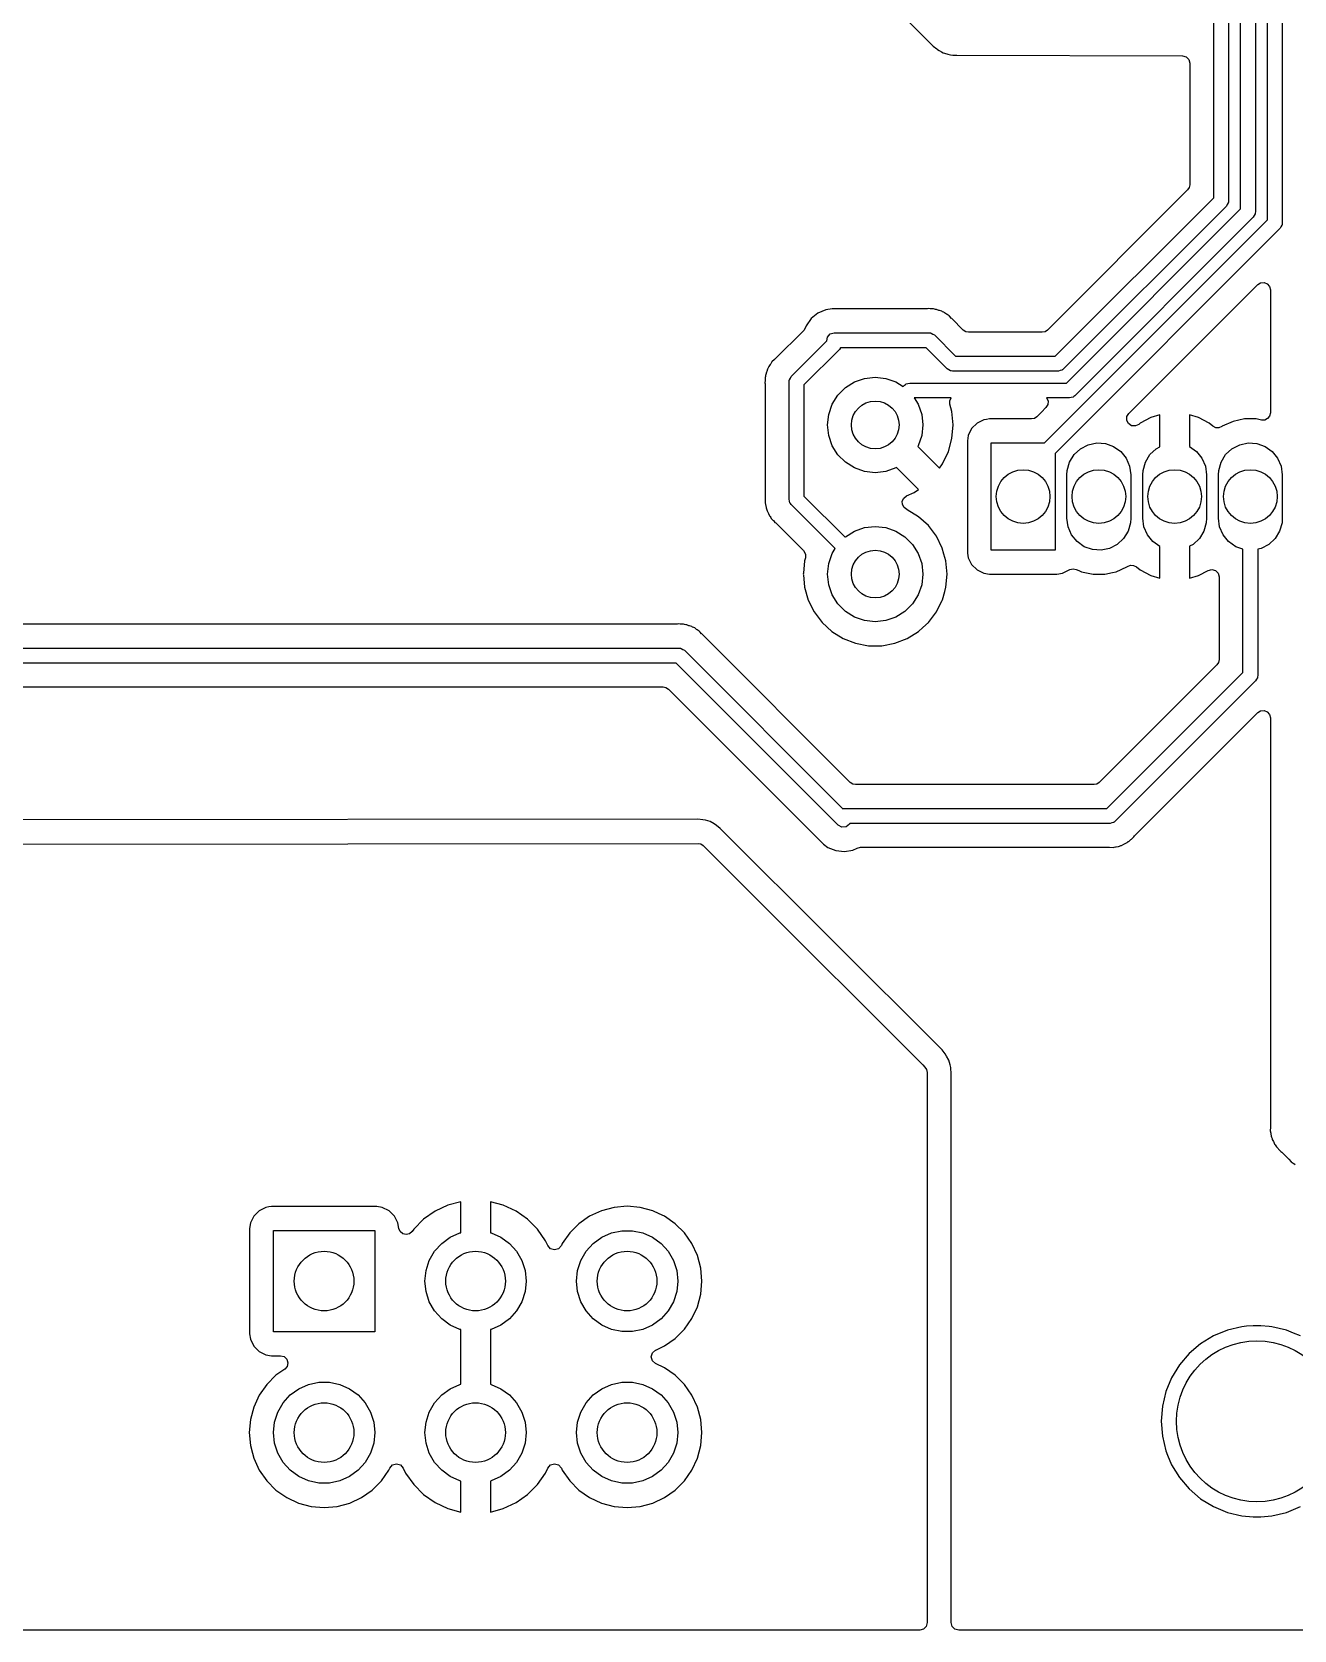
# Model space of a CAD drawing. Extents: x 0.79 to 7.48, y -4.92 to -0.79.
# Drawn here: x 5.806 to 6.639, y -4.921 to -3.867 of the extents above; entities that cross this region are included whole.
import ezdxf

# ---------------------------------------------------------------- set-up
doc = ezdxf.new("R2010")
doc.units = 0
doc.header["$MEASUREMENT"] = 0
doc.layers.add('BLACK', color=7, linetype='CONTINUOUS')

msp = doc.modelspace()

# ---------------------------------------------------------------- linework, layer by layer
at = {"layer": 'BLACK', "linetype": 'CONTINUOUS'}
for p, q in [((6.63169, -3.12638), (6.63169, -3.99272)), ((6.62185, -3.99068), (6.62185, -3.14229)), ((6.61398, -3.31102), (6.61398, -3.98538)), ((6.60413, -3.98334), (6.60413, -3.31306)), ((5.86562, -3.34032), (6.40119, -3.8759)), ((6.58642, -3.976), (6.58642, -3.35092)), ((6.59626, -3.346), (6.59626, -3.97804)), ((6.40119, -3.8759), (6.4036, -3.87787)), ((6.4036, -3.87787), (6.40414, -3.87823)), ((6.40414, -3.87823), (6.40518, -3.87893)), ((6.40518, -3.87893), (6.40685, -3.87982)), ((6.40685, -3.87982), (6.40793, -3.8804)), ((6.40793, -3.8804), (6.40867, -3.88063)), ((6.40867, -3.88063), (6.41091, -3.88131)), ((6.41091, -3.88131), (6.41184, -3.8815)), ((6.41184, -3.8815), (6.41277, -3.88169)), ((6.41277, -3.88169), (6.41432, -3.88185)), ((6.41432, -3.88185), (6.41587, -3.882)), ((6.41587, -3.882), (6.4169, -3.882)), ((6.4169, -3.882), (6.56578, -3.88245)), ((6.56578, -3.88245), (6.56822, -3.8831)), ((6.56822, -3.8831), (6.57, -3.88489)), ((6.57, -3.88489), (6.57065, -3.88733)), ((6.57065, -3.88733), (6.57065, -3.96745)), ((6.56922, -3.9709), (6.47674, -4.06338)), ((6.57028, -3.96932), (6.56922, -3.9709)), ((6.57065, -3.96745), (6.57028, -3.96932)), ((6.48184, -4.08058), (6.58642, -3.976)), ((6.59482, -3.98152), (6.48736, -4.08898)), ((6.48918, -4.0983), (6.60413, -3.98334)), ((6.5954, -3.98045), (6.59482, -3.98152)), ((6.59606, -3.97943), (6.5954, -3.98045)), ((6.5961, -3.97918), (6.59606, -3.97943)), ((6.59615, -3.97909), (6.5961, -3.97918)), ((6.59626, -3.97804), (6.59613, -3.97891)), ((6.59613, -3.97891), (6.59615, -3.97909)), ((6.61398, -3.98538), (6.61385, -3.98625)), ((6.61385, -3.98625), (6.61386, -3.98642)), ((6.47473, -4.1378), (6.62185, -3.99068)), ((6.63025, -3.9962), (6.48169, -4.14475)), ((6.61253, -3.98886), (6.4947, -4.1067)), ((6.61312, -3.98779), (6.61253, -3.98886)), ((6.61378, -3.98676), (6.61312, -3.98779)), ((6.61381, -3.98652), (6.61378, -3.98676)), ((6.61386, -3.98642), (6.61381, -3.98652)), ((6.63083, -3.99513), (6.63025, -3.9962)), ((6.63149, -3.9941), (6.63083, -3.99513)), ((6.63153, -3.99386), (6.63149, -3.9941)), ((6.63158, -3.99376), (6.63153, -3.99386)), ((6.63169, -3.99272), (6.63157, -3.99359)), ((6.63157, -3.99359), (6.63158, -3.99376)), ((6.53036, -4.11838), (6.61547, -4.03328)), ((6.61547, -4.03328), (6.61741, -4.03209)), ((6.61741, -4.03209), (6.61968, -4.03191)), ((6.61968, -4.03191), (6.62179, -4.03278)), ((6.62179, -4.03278), (6.62327, -4.03452)), ((6.62327, -4.03452), (6.6238, -4.03673)), ((6.6238, -4.03673), (6.6238, -4.11798)), ((6.33451, -4.04939), (6.33029, -4.04997)), ((6.39639, -4.04939), (6.33451, -4.04939)), ((6.39722, -4.04932), (6.39639, -4.04939)), ((6.39727, -4.04931), (6.39722, -4.04932)), ((6.39787, -4.04921), (6.39727, -4.04931)), ((6.39925, -4.04935), (6.39787, -4.04921)), ((6.39939, -4.04936), (6.39925, -4.04935)), ((6.39989, -4.04939), (6.39939, -4.04936)), ((6.40142, -4.04939), (6.39989, -4.04939)), ((6.40205, -4.04957), (6.40142, -4.04939)), ((6.40287, -4.04972), (6.40205, -4.04957)), ((6.32066, -4.05582), (6.31738, -4.06047)), ((6.32507, -4.05224), (6.32066, -4.05582)), ((6.33029, -4.04997), (6.32507, -4.05224)), ((6.40352, -4.04979), (6.40287, -4.04972)), ((6.40495, -4.05035), (6.40352, -4.04979)), ((6.40542, -4.05051), (6.40495, -4.05035)), ((6.4069, -4.05092), (6.40542, -4.05051)), ((6.40746, -4.05126), (6.4069, -4.05092)), ((6.4082, -4.05163), (6.40746, -4.05126)), ((6.40881, -4.05188), (6.4082, -4.05163)), ((6.41004, -4.0528), (6.40881, -4.05188)), ((6.40881, -4.05188), (6.40881, -4.05188)), ((6.41045, -4.05308), (6.41004, -4.0528)), ((6.41176, -4.05388), (6.41045, -4.05308)), ((6.41196, -4.05409), (6.41176, -4.05388)), ((6.41176, -4.05388), (6.41176, -4.05388)), ((6.41176, -4.05388), (6.41176, -4.05388)), ((6.4134, -4.05564), (6.41196, -4.05409)), ((6.41352, -4.05576), (6.4134, -4.05564)), ((6.42114, -4.06338), (6.41352, -4.05576)), ((6.31579, -4.06354), (6.2967, -4.08262)), ((6.30754, -4.09408), (6.33108, -4.07054)), ((6.31694, -4.06172), (6.31579, -4.06354)), ((6.31738, -4.06047), (6.31694, -4.06172)), ((6.33108, -4.07054), (6.33144, -4.06803)), ((6.33144, -4.06803), (6.33326, -4.06594)), ((6.33326, -4.06594), (6.33592, -4.06516)), ((6.33592, -4.06516), (6.39858, -4.06516)), ((6.39858, -4.06516), (6.39945, -4.06528)), ((6.39945, -4.06528), (6.39962, -4.06527)), ((6.39962, -4.06527), (6.39972, -4.06532)), ((6.39972, -4.06532), (6.39997, -4.06536)), ((6.39997, -4.06536), (6.40099, -4.06602)), ((6.40099, -4.06602), (6.40206, -4.0666)), ((6.40206, -4.0666), (6.41604, -4.08058)), ((6.42272, -4.06444), (6.42114, -4.06338)), ((6.42459, -4.06481), (6.42272, -4.06444)), ((6.47329, -4.06481), (6.42459, -4.06481)), ((6.47515, -4.06444), (6.47329, -4.06481)), ((6.47674, -4.06338), (6.47515, -4.06444)), ((6.3394, -4.07614), (6.31594, -4.0996)), ((6.34002, -4.075), (6.3394, -4.07614)), ((6.39654, -4.075), (6.34002, -4.075)), ((6.41052, -4.08898), (6.39654, -4.075)), ((6.41604, -4.08058), (6.48184, -4.08058)), ((6.2913, -4.09119), (6.29073, -4.09261)), ((6.29146, -4.09071), (6.2913, -4.09119)), ((6.29187, -4.08924), (6.29146, -4.09071)), ((6.29221, -4.08868), (6.29187, -4.08924)), ((6.29258, -4.08793), (6.29221, -4.08868)), ((6.29282, -4.08732), (6.29258, -4.08793)), ((6.29375, -4.0861), (6.29282, -4.08732)), ((6.29403, -4.08569), (6.29375, -4.0861)), ((6.29482, -4.08438), (6.29403, -4.08569)), ((6.29658, -4.08274), (6.29482, -4.08438)), ((6.2967, -4.08262), (6.29658, -4.08274)), ((6.41159, -4.08956), (6.41052, -4.08898)), ((6.41261, -4.09022), (6.41159, -4.08956)), ((6.41286, -4.09026), (6.41261, -4.09022)), ((6.41295, -4.09031), (6.41286, -4.09026)), ((6.41313, -4.0903), (6.41295, -4.09031)), ((6.414, -4.09042), (6.41313, -4.0903)), ((6.48388, -4.09042), (6.414, -4.09042)), ((6.48505, -4.09008), (6.48388, -4.09042)), ((6.48624, -4.08982), (6.48505, -4.09008)), ((6.48644, -4.08967), (6.48624, -4.08982)), ((6.48654, -4.08964), (6.48644, -4.08967)), ((6.48665, -4.08951), (6.48654, -4.08964)), ((6.48736, -4.08898), (6.48665, -4.08951)), ((6.29031, -4.09675), (6.29015, -4.09827)), ((6.29015, -4.09827), (6.29026, -4.09892)), ((6.29026, -4.09892), (6.29033, -4.09975)), ((6.29033, -4.09625), (6.29031, -4.09675)), ((6.29051, -4.09408), (6.29033, -4.09472)), ((6.29033, -4.09472), (6.29033, -4.09625)), ((6.29033, -4.09975), (6.29033, -4.17459)), ((6.29067, -4.09327), (6.29051, -4.09408)), ((6.29073, -4.09261), (6.29067, -4.09327)), ((6.3061, -4.09756), (6.30623, -4.09669)), ((6.3061, -4.17502), (6.3061, -4.09756)), ((6.30621, -4.09651), (6.30627, -4.09642)), ((6.30623, -4.09669), (6.30621, -4.09651)), ((6.30627, -4.09642), (6.3063, -4.09617)), ((6.3063, -4.09617), (6.30696, -4.09515)), ((6.30696, -4.09515), (6.30754, -4.09408)), ((6.31594, -4.0996), (6.31594, -4.17299)), ((6.33837, -4.10635), (6.34335, -4.10136)), ((6.34335, -4.10136), (6.34933, -4.09761)), ((6.34933, -4.09761), (6.35598, -4.09528)), ((6.35598, -4.09528), (6.36299, -4.09449)), ((6.36299, -4.09449), (6.37, -4.09528)), ((6.37, -4.09528), (6.37666, -4.09761)), ((6.37666, -4.09761), (6.38142, -4.1006)), ((6.38142, -4.1006), (6.38228, -4.09974)), ((6.38228, -4.09974), (6.38298, -4.09921)), ((6.38298, -4.09921), (6.3831, -4.09908)), ((6.3831, -4.09908), (6.3832, -4.09905)), ((6.3832, -4.09905), (6.3834, -4.0989)), ((6.3834, -4.0989), (6.38459, -4.09864)), ((6.38459, -4.09864), (6.38576, -4.0983)), ((6.38576, -4.0983), (6.48918, -4.0983)), ((6.33229, -4.11898), (6.33462, -4.11232)), ((6.33462, -4.11232), (6.33837, -4.10635)), ((6.38874, -4.10814), (6.39137, -4.11232)), ((6.41315, -4.10814), (6.38874, -4.10814)), ((6.39137, -4.11232), (6.3937, -4.11898)), ((6.41225, -4.11012), (6.41315, -4.10814)), ((6.41232, -4.11233), (6.41225, -4.11012)), ((6.41359, -4.11706), (6.41232, -4.11233)), ((6.4769, -4.11258), (6.47571, -4.11452)), ((6.49122, -4.10814), (6.47613, -4.10814)), ((6.47613, -4.10814), (6.4762, -4.1082)), ((6.4762, -4.1082), (6.47708, -4.11031)), ((6.47708, -4.11031), (6.4769, -4.11258)), ((6.49238, -4.10779), (6.49122, -4.10814)), ((6.49358, -4.10754), (6.49238, -4.10779)), ((6.49377, -4.10739), (6.49358, -4.10754)), ((6.49388, -4.10736), (6.49377, -4.10739)), ((6.49399, -4.10722), (6.49388, -4.10736)), ((6.4947, -4.1067), (6.49399, -4.10722)), ((6.3315, -4.12598), (6.33229, -4.11898)), ((6.3937, -4.11898), (6.39449, -4.12598)), ((6.41437, -4.12598), (6.41359, -4.11706)), ((6.43463, -4.12261), (6.43018, -4.12488)), ((6.43648, -4.12232), (6.43463, -4.12261)), ((6.43463, -4.12261), (6.43463, -4.12261)), ((6.43463, -4.12261), (6.43463, -4.12261)), ((6.43833, -4.12203), (6.43648, -4.12232)), ((6.46618, -4.12203), (6.43833, -4.12203)), ((6.46805, -4.12166), (6.46618, -4.12203)), ((6.46963, -4.1206), (6.46805, -4.12166)), ((6.47264, -4.11759), (6.46963, -4.1206)), ((6.47571, -4.11452), (6.47264, -4.11759)), ((6.52906, -4.12294), (6.52912, -4.1205)), ((6.5302, -4.12511), (6.52906, -4.12294)), ((6.52912, -4.1205), (6.53036, -4.11838)), ((6.54496, -4.12103), (6.53788, -4.12481)), ((6.55079, -4.11926), (6.54496, -4.12103)), ((6.55079, -4.14046), (6.55079, -4.11926)), ((6.55079, -4.11926), (6.55079, -4.11926)), ((6.5763, -4.12103), (6.57047, -4.11926)), ((6.57047, -4.11926), (6.57047, -4.11926)), ((6.57047, -4.11926), (6.57047, -4.14026)), ((6.58338, -4.12481), (6.5763, -4.12103)), ((6.60676, -4.12203), (6.59919, -4.12364)), ((6.6145, -4.12203), (6.60676, -4.12203)), ((6.60676, -4.12203), (6.60676, -4.12203)), ((6.6179, -4.12275), (6.6145, -4.12203)), ((6.6145, -4.12203), (6.6145, -4.12203)), ((6.62006, -4.12272), (6.6179, -4.12275)), ((6.62199, -4.12177), (6.62006, -4.12272)), ((6.62332, -4.12008), (6.62199, -4.12177)), ((6.6238, -4.11798), (6.62332, -4.12008)), ((6.33229, -4.13299), (6.3315, -4.12598)), ((6.33462, -4.13965), (6.33229, -4.13299)), ((6.3937, -4.13299), (6.39137, -4.13965)), ((6.39449, -4.12598), (6.3937, -4.13299)), ((6.41359, -4.13491), (6.41437, -4.12598)), ((6.42438, -4.13286), (6.4238, -4.13655)), ((6.42665, -4.12841), (6.42438, -4.13286)), ((6.43018, -4.12488), (6.42665, -4.12841)), ((6.53225, -4.12646), (6.5302, -4.12511)), ((6.53469, -4.12664), (6.53225, -4.12646)), ((6.53691, -4.12561), (6.53469, -4.12664)), ((6.53788, -4.12481), (6.53691, -4.12561)), ((6.58584, -4.12683), (6.58338, -4.12481)), ((6.58773, -4.12779), (6.58584, -4.12683)), ((6.58986, -4.12785), (6.58773, -4.12779)), ((6.59181, -4.12701), (6.58986, -4.12785)), ((6.59211, -4.12679), (6.59181, -4.12701)), ((6.59919, -4.12364), (6.59211, -4.12679)), ((6.33837, -4.14562), (6.33462, -4.13965)), ((6.39137, -4.13965), (6.39106, -4.14014)), ((6.39106, -4.14014), (6.40547, -4.15455)), ((6.40749, -4.15167), (6.41127, -4.14356)), ((6.41127, -4.14356), (6.41359, -4.13491)), ((6.4238, -4.13655), (6.4238, -4.2099)), ((6.43957, -4.20866), (6.43957, -4.1378)), ((6.43957, -4.1378), (6.47473, -4.1378)), ((6.49429, -4.14557), (6.49848, -4.14165)), ((6.49848, -4.14165), (6.50358, -4.13901)), ((6.50358, -4.13901), (6.50919, -4.13784)), ((6.50919, -4.13784), (6.51492, -4.13824)), ((6.51492, -4.13824), (6.52032, -4.14016)), ((6.52032, -4.14016), (6.52501, -4.14346)), ((6.52501, -4.14346), (6.52863, -4.14791)), ((6.54429, -4.14557), (6.54848, -4.14165)), ((6.54848, -4.14165), (6.55079, -4.14046)), ((6.57047, -4.14026), (6.57501, -4.14346)), ((6.57501, -4.14346), (6.57863, -4.14791)), ((6.59429, -4.14557), (6.59848, -4.14165)), ((6.59848, -4.14165), (6.60358, -4.13901)), ((6.60358, -4.13901), (6.60919, -4.13784)), ((6.60919, -4.13784), (6.61492, -4.13824)), ((6.61492, -4.13824), (6.62032, -4.14016)), ((6.62032, -4.14016), (6.62501, -4.14346)), ((6.62501, -4.14346), (6.62863, -4.14791)), ((6.34335, -4.15061), (6.33837, -4.14562)), ((6.34933, -4.15436), (6.34335, -4.15061)), ((6.35598, -4.15669), (6.34933, -4.15436)), ((6.37666, -4.15436), (6.37, -4.15669)), ((6.37714, -4.15406), (6.37666, -4.15436)), ((6.39155, -4.16847), (6.37714, -4.15406)), ((6.40547, -4.15455), (6.40749, -4.15167)), ((6.48169, -4.14475), (6.48169, -4.20866)), ((6.48976, -4.15599), (6.49131, -4.15047)), ((6.49131, -4.15047), (6.49429, -4.14557)), ((6.52863, -4.14791), (6.53091, -4.15318)), ((6.53091, -4.15318), (6.53169, -4.15886)), ((6.53976, -4.15599), (6.54131, -4.15047)), ((6.54131, -4.15047), (6.54429, -4.14557)), ((6.57863, -4.14791), (6.58091, -4.15318)), ((6.58091, -4.15318), (6.58169, -4.15886)), ((6.58976, -4.15599), (6.59131, -4.15047)), ((6.59131, -4.15047), (6.59429, -4.14557)), ((6.62863, -4.14791), (6.63091, -4.15318)), ((6.63091, -4.15318), (6.63169, -4.15886)), ((6.36299, -4.15748), (6.35598, -4.15669)), ((6.37, -4.15669), (6.36299, -4.15748)), ((6.48957, -4.15886), (6.48976, -4.15599)), ((6.48957, -4.1876), (6.48957, -4.15886)), ((6.53169, -4.15886), (6.53169, -4.1876)), ((6.53957, -4.15886), (6.53976, -4.15599)), ((6.53957, -4.1876), (6.53957, -4.15886)), ((6.58169, -4.15886), (6.58169, -4.1876)), ((6.58957, -4.15886), (6.58976, -4.15599)), ((6.58957, -4.1876), (6.58957, -4.15886)), ((6.63169, -4.15886), (6.63169, -4.1876)), ((6.29033, -4.17475), (6.29025, -4.17716)), ((6.29033, -4.17459), (6.29033, -4.17475)), ((6.30645, -4.17619), (6.3061, -4.17502)), ((6.3067, -4.17738), (6.30645, -4.17619)), ((6.31594, -4.17299), (6.34305, -4.20009)), ((6.38088, -4.1763), (6.38183, -4.17425)), ((6.38183, -4.17425), (6.3836, -4.17285)), ((6.3836, -4.17285), (6.38868, -4.17048)), ((6.38868, -4.17048), (6.39155, -4.16847)), ((6.29025, -4.17716), (6.29061, -4.17865)), ((6.29061, -4.17865), (6.29071, -4.17914)), ((6.29071, -4.17914), (6.29091, -4.18066)), ((6.29091, -4.18066), (6.29118, -4.18126)), ((6.29118, -4.18126), (6.29144, -4.18205)), ((6.29144, -4.18205), (6.2916, -4.18268)), ((6.2916, -4.18268), (6.29235, -4.18402)), ((6.29235, -4.18402), (6.29257, -4.18447)), ((6.29257, -4.18447), (6.29318, -4.18587)), ((6.29318, -4.18587), (6.29359, -4.18638)), ((6.29359, -4.18638), (6.29406, -4.18707)), ((6.30685, -4.17758), (6.3067, -4.17738)), ((6.30688, -4.17768), (6.30685, -4.17758)), ((6.30702, -4.1778), (6.30688, -4.17768)), ((6.30754, -4.1785), (6.30702, -4.1778)), ((6.33661, -4.20757), (6.30754, -4.1785)), ((6.38096, -4.17856), (6.38088, -4.1763)), ((6.38204, -4.18054), (6.38096, -4.17856)), ((6.3839, -4.18182), (6.38204, -4.18054)), ((6.38415, -4.18192), (6.3839, -4.18182)), ((6.3916, -4.18653), (6.38415, -4.18192)), ((6.39807, -4.19243), (6.3916, -4.18653)), ((6.29406, -4.18707), (6.29438, -4.18764)), ((6.29438, -4.18764), (6.29547, -4.18873)), ((6.29547, -4.18873), (6.2958, -4.1891)), ((6.2958, -4.1891), (6.29677, -4.19029)), ((6.29677, -4.19029), (6.29677, -4.19029)), ((6.29677, -4.19029), (6.29677, -4.19029)), ((6.29677, -4.19029), (6.29731, -4.19066)), ((6.29731, -4.19066), (6.29794, -4.1912)), ((6.29794, -4.1912), (6.31566, -4.20891)), ((6.34335, -4.19978), (6.34933, -4.19603)), ((6.34933, -4.19603), (6.35598, -4.1937)), ((6.35598, -4.1937), (6.36299, -4.19291)), ((6.36299, -4.19291), (6.37, -4.1937)), ((6.37, -4.1937), (6.37666, -4.19603)), ((6.37666, -4.19603), (6.38263, -4.19978)), ((6.40335, -4.19942), (6.39807, -4.19243)), ((6.49035, -4.19328), (6.48957, -4.1876)), ((6.49263, -4.19854), (6.49035, -4.19328)), ((6.52995, -4.19599), (6.52697, -4.20089)), ((6.5315, -4.19047), (6.52995, -4.19599)), ((6.53169, -4.1876), (6.5315, -4.19047)), ((6.54035, -4.19328), (6.53957, -4.1876)), ((6.54263, -4.19854), (6.54035, -4.19328)), ((6.57995, -4.19599), (6.57697, -4.20089)), ((6.5815, -4.19047), (6.57995, -4.19599)), ((6.58169, -4.1876), (6.5815, -4.19047)), ((6.59035, -4.19328), (6.58957, -4.1876)), ((6.59263, -4.19854), (6.59035, -4.19328)), ((6.62995, -4.19599), (6.62697, -4.20089)), ((6.6315, -4.19047), (6.62995, -4.19599)), ((6.63169, -4.1876), (6.6315, -4.19047)), ((6.33462, -4.21074), (6.33661, -4.20757)), ((6.34305, -4.20009), (6.34335, -4.19978)), ((6.38263, -4.19978), (6.38762, -4.20477)), ((6.38762, -4.20477), (6.39137, -4.21074)), ((6.40725, -4.20726), (6.40335, -4.19942)), ((6.40836, -4.21114), (6.40725, -4.20726)), ((6.49625, -4.20299), (6.49263, -4.19854)), ((6.50094, -4.2063), (6.49625, -4.20299)), ((6.50634, -4.20822), (6.50094, -4.2063)), ((6.51768, -4.20745), (6.51207, -4.20861)), ((6.52278, -4.20481), (6.51768, -4.20745)), ((6.52697, -4.20089), (6.52278, -4.20481)), ((6.54625, -4.20299), (6.54263, -4.19854)), ((6.55079, -4.20619), (6.54625, -4.20299)), ((6.55079, -4.22719), (6.55079, -4.20619)), ((6.57278, -4.20481), (6.57047, -4.206)), ((6.57047, -4.206), (6.57047, -4.22719)), ((6.57697, -4.20089), (6.57278, -4.20481)), ((6.59625, -4.20299), (6.59263, -4.19854)), ((6.60094, -4.2063), (6.59625, -4.20299)), ((6.60571, -4.20799), (6.60094, -4.2063)), ((6.61768, -4.20745), (6.61555, -4.20789)), ((6.62278, -4.20481), (6.61768, -4.20745)), ((6.62697, -4.20089), (6.62278, -4.20481)), ((6.31633, -4.21569), (6.31559, -4.22368)), ((6.31566, -4.20891), (6.31693, -4.21114)), ((6.3169, -4.2137), (6.31633, -4.21569)), ((6.31693, -4.21114), (6.3169, -4.2137)), ((6.3315, -4.22441), (6.33229, -4.2174)), ((6.33229, -4.2174), (6.33462, -4.21074)), ((6.39137, -4.21074), (6.3937, -4.2174)), ((6.3937, -4.2174), (6.39449, -4.22441)), ((6.40965, -4.21569), (6.40836, -4.21114)), ((6.41046, -4.22441), (6.40965, -4.21569)), ((6.4238, -4.2099), (6.4239, -4.21054)), ((6.4239, -4.21054), (6.42438, -4.21359)), ((6.42438, -4.21359), (6.42438, -4.21359)), ((6.42438, -4.21359), (6.42438, -4.21359)), ((6.42438, -4.21359), (6.42665, -4.21804)), ((6.42665, -4.21804), (6.43018, -4.22158)), ((6.48169, -4.20866), (6.43957, -4.20866)), ((6.51207, -4.20861), (6.50634, -4.20822)), ((6.60571, -4.28933), (6.60571, -4.20799)), ((6.61555, -4.20789), (6.61555, -4.29137)), ((6.31559, -4.22368), (6.31553, -4.22441)), ((6.31553, -4.22441), (6.31557, -4.22486)), ((6.31557, -4.22486), (6.31633, -4.23313)), ((6.33229, -4.23142), (6.3315, -4.22441)), ((6.39449, -4.22441), (6.3937, -4.23142)), ((6.40965, -4.23313), (6.41046, -4.22441)), ((6.43018, -4.22158), (6.43018, -4.22158)), ((6.43018, -4.22158), (6.43463, -4.22384)), ((6.43463, -4.22384), (6.43833, -4.22443)), ((6.43833, -4.22443), (6.48293, -4.22443)), ((6.48293, -4.22443), (6.48663, -4.22384)), ((6.48663, -4.22384), (6.49108, -4.22158)), ((6.49108, -4.22158), (6.49148, -4.22137)), ((6.49108, -4.22158), (6.49108, -4.22158)), ((6.49148, -4.22137), (6.49357, -4.22084)), ((6.49357, -4.22084), (6.49568, -4.22126)), ((6.49568, -4.22126), (6.49729, -4.22197)), ((6.49729, -4.22197), (6.49919, -4.22282)), ((6.49919, -4.22282), (6.50676, -4.22443)), ((6.50676, -4.22443), (6.50676, -4.22443)), ((6.50676, -4.22443), (6.5145, -4.22443)), ((6.5145, -4.22443), (6.51955, -4.22336)), ((6.5145, -4.22443), (6.5145, -4.22443)), ((6.51955, -4.22336), (6.52207, -4.22282)), ((6.52207, -4.22282), (6.52915, -4.21967)), ((6.52915, -4.21967), (6.52945, -4.21945)), ((6.52945, -4.21945), (6.5314, -4.2186)), ((6.5314, -4.2186), (6.53353, -4.21866)), ((6.53353, -4.21866), (6.53542, -4.21962)), ((6.53542, -4.21962), (6.53788, -4.22164)), ((6.53788, -4.22164), (6.54496, -4.22543)), ((6.54496, -4.22543), (6.55079, -4.22719)), ((6.55079, -4.22719), (6.55079, -4.22719)), ((6.57047, -4.22719), (6.5763, -4.22543)), ((6.57047, -4.22719), (6.57047, -4.22719)), ((6.5763, -4.22543), (6.58276, -4.22197)), ((6.58276, -4.22197), (6.58518, -4.2214)), ((6.58518, -4.2214), (6.58757, -4.22209)), ((6.58757, -4.22209), (6.58931, -4.22387)), ((6.58931, -4.22387), (6.58994, -4.22628)), ((6.58994, -4.22628), (6.58994, -4.28078)), ((6.31633, -4.23313), (6.31873, -4.24156)), ((6.33462, -4.23808), (6.33229, -4.23142)), ((6.33837, -4.24405), (6.33462, -4.23808)), ((6.39137, -4.23808), (6.38762, -4.24405)), ((6.3937, -4.23142), (6.39137, -4.23808)), ((6.40731, -4.24137), (6.4089, -4.23578)), ((6.4089, -4.23578), (6.40965, -4.23313)), ((6.31873, -4.24156), (6.32264, -4.2494)), ((6.32264, -4.2494), (6.32791, -4.25639)), ((6.34335, -4.24903), (6.33837, -4.24405)), ((6.34933, -4.25279), (6.34335, -4.24903)), ((6.38263, -4.24903), (6.37666, -4.25279)), ((6.38762, -4.24405), (6.38263, -4.24903)), ((6.39807, -4.25639), (6.40335, -4.2494)), ((6.40335, -4.2494), (6.40725, -4.24156)), ((6.40725, -4.24156), (6.40731, -4.24137)), ((6.2314, -4.25748), (5.01644, -4.25748)), ((6.23223, -4.25741), (6.2314, -4.25748)), ((6.23231, -4.2574), (6.23223, -4.25741)), ((6.23288, -4.2573), (6.23231, -4.2574)), ((6.23426, -4.25744), (6.23288, -4.2573)), ((6.2344, -4.25746), (6.23426, -4.25744)), ((6.2349, -4.25748), (6.2344, -4.25746)), ((6.23643, -4.25748), (6.2349, -4.25748)), ((6.23707, -4.25766), (6.23643, -4.25748)), ((6.23788, -4.25782), (6.23707, -4.25766)), ((6.23853, -4.25788), (6.23788, -4.25782)), ((6.23996, -4.25845), (6.23853, -4.25788)), ((6.24043, -4.25861), (6.23996, -4.25845)), ((6.24191, -4.25902), (6.24043, -4.25861)), ((6.24247, -4.25936), (6.24191, -4.25902)), ((6.24322, -4.25973), (6.24247, -4.25936)), ((6.24383, -4.25997), (6.24322, -4.25973)), ((6.24485, -4.26074), (6.24383, -4.25997)), ((6.24383, -4.25997), (6.24383, -4.25997)), ((6.32791, -4.25639), (6.33439, -4.26229)), ((6.35598, -4.25512), (6.34933, -4.25279)), ((6.36299, -4.25591), (6.35598, -4.25512)), ((6.37, -4.25512), (6.36299, -4.25591)), ((6.37666, -4.25279), (6.37, -4.25512)), ((6.3916, -4.26229), (6.39452, -4.25962)), ((6.39452, -4.25962), (6.39807, -4.25639)), ((6.39807, -4.25639), (6.39807, -4.25639)), ((6.24505, -4.2609), (6.24485, -4.26074)), ((6.24546, -4.26118), (6.24505, -4.2609)), ((6.24677, -4.26197), (6.24546, -4.26118)), ((6.24754, -4.26279), (6.24677, -4.26197)), ((6.24677, -4.26197), (6.24677, -4.26197)), ((6.24677, -4.26197), (6.24677, -4.26197)), ((6.24841, -4.26373), (6.24754, -4.26279)), ((6.24853, -4.26385), (6.24841, -4.26373)), ((6.34656, -4.36188), (6.24853, -4.26385)), ((6.33439, -4.26229), (6.34183, -4.2669)), ((6.34183, -4.2669), (6.34183, -4.2669)), ((6.34183, -4.2669), (6.34183, -4.2669)), ((6.34183, -4.2669), (6.35, -4.27006)), ((6.35, -4.27006), (6.35861, -4.27167)), ((6.36737, -4.27167), (6.37598, -4.27006)), ((6.37598, -4.27006), (6.38415, -4.2669)), ((6.38415, -4.2669), (6.3916, -4.26229)), ((5.016, -4.27325), (6.23359, -4.27325)), ((6.23359, -4.27325), (6.23446, -4.27338)), ((6.23446, -4.27338), (6.23464, -4.27336)), ((6.23464, -4.27336), (6.23473, -4.27342)), ((6.23473, -4.27342), (6.23498, -4.27345)), ((6.23498, -4.27345), (6.236, -4.27411)), ((6.236, -4.27411), (6.23707, -4.27469)), ((6.23707, -4.27469), (6.34158, -4.3792)), ((6.35861, -4.27167), (6.36737, -4.27167)), ((6.36737, -4.27167), (6.36737, -4.27167)), ((6.58994, -4.28078), (6.58957, -4.28265)), ((6.23155, -4.28309), (5.01804, -4.28309)), ((6.33852, -4.39006), (6.23155, -4.28309)), ((6.58851, -4.28423), (6.51086, -4.36188)), ((6.51596, -4.37908), (6.60571, -4.28933)), ((6.58957, -4.28265), (6.58851, -4.28423)), ((6.61555, -4.29137), (6.61543, -4.29224)), ((6.61543, -4.29224), (6.61544, -4.29242)), ((5.02659, -4.29886), (6.223, -4.29886)), ((6.223, -4.29886), (6.22487, -4.29923)), ((6.22487, -4.29923), (6.22645, -4.30029)), ((6.22645, -4.30029), (6.32837, -4.40221)), ((6.61411, -4.29485), (6.52148, -4.38748)), ((6.61469, -4.29378), (6.61411, -4.29485)), ((6.61535, -4.29276), (6.61469, -4.29378)), ((6.61539, -4.29251), (6.61535, -4.29276)), ((6.61544, -4.29242), (6.61539, -4.29251)), ((6.53418, -4.39708), (6.61547, -4.31579)), ((6.61547, -4.31579), (6.61741, -4.3146)), ((6.61741, -4.3146), (6.61968, -4.31442)), ((6.61968, -4.31442), (6.62179, -4.3153)), ((6.62179, -4.3153), (6.62327, -4.31703)), ((6.62327, -4.31703), (6.6238, -4.31925)), ((6.6238, -4.31925), (6.6238, -4.58933)), ((6.34814, -4.36294), (6.34656, -4.36188)), ((6.35001, -4.36331), (6.34814, -4.36294)), ((6.50741, -4.36331), (6.35001, -4.36331)), ((6.50928, -4.36294), (6.50741, -4.36331)), ((6.51086, -4.36188), (6.50928, -4.36294)), ((6.24599, -4.38617), (5.1686, -4.38722)), ((6.24911, -4.38647), (6.24599, -4.38617)), ((6.25098, -4.38684), (6.24911, -4.38647)), ((6.25398, -4.38775), (6.25098, -4.38684)), ((6.34158, -4.3792), (6.342, -4.37908)), ((6.342, -4.37908), (6.51596, -4.37908)), ((6.25674, -4.38922), (6.25398, -4.38775)), ((6.25832, -4.39028), (6.25674, -4.38922)), ((6.26075, -4.39226), (6.25832, -4.39028)), ((6.40709, -4.53846), (6.26075, -4.39226)), ((6.26075, -4.39226), (6.26075, -4.39226)), ((6.34095, -4.39139), (6.33852, -4.39006)), ((6.34372, -4.39119), (6.34095, -4.39139)), ((6.34594, -4.38953), (6.34372, -4.39119)), ((6.34617, -4.38892), (6.34594, -4.38953)), ((6.518, -4.38892), (6.34617, -4.38892)), ((6.51917, -4.38858), (6.518, -4.38892)), ((6.52036, -4.38832), (6.51917, -4.38858)), ((6.52056, -4.38817), (6.52036, -4.38832)), ((6.52066, -4.38814), (6.52056, -4.38817)), ((6.52078, -4.38801), (6.52066, -4.38814)), ((6.52148, -4.38748), (6.52078, -4.38801)), ((6.53364, -4.39772), (6.53418, -4.39708)), ((5.16861, -4.40318), (6.24601, -4.40213)), ((6.24601, -4.40213), (6.24788, -4.4025)), ((6.24788, -4.4025), (6.24946, -4.40356)), ((6.24946, -4.40356), (6.28058, -4.43464)), ((6.32837, -4.40221), (6.32882, -4.40255)), ((6.32882, -4.40255), (6.33176, -4.40479)), ((6.33176, -4.40479), (6.33706, -4.40687)), ((6.33706, -4.40687), (6.34271, -4.40745)), ((6.34271, -4.40745), (6.34832, -4.40649)), ((6.34832, -4.40649), (6.3511, -4.40516)), ((6.3511, -4.40516), (6.3532, -4.40469)), ((6.3532, -4.40469), (6.51756, -4.40469)), ((6.51756, -4.40469), (6.51773, -4.40469)), ((6.51773, -4.40469), (6.52014, -4.40477)), ((6.52014, -4.40477), (6.5207, -4.40464)), ((6.52014, -4.40477), (6.52014, -4.40477)), ((6.52014, -4.40477), (6.52014, -4.40477)), ((6.5207, -4.40464), (6.52162, -4.40441)), ((6.52162, -4.40441), (6.52212, -4.40432)), ((6.52212, -4.40432), (6.52363, -4.40411)), ((6.52363, -4.40411), (6.52424, -4.40385)), ((6.52424, -4.40385), (6.52502, -4.40358)), ((6.52502, -4.40358), (6.52566, -4.40343)), ((6.52566, -4.40343), (6.527, -4.40268)), ((6.527, -4.40268), (6.52744, -4.40245)), ((6.52744, -4.40245), (6.52885, -4.40184)), ((6.52885, -4.40184), (6.52936, -4.40143)), ((6.52936, -4.40143), (6.53005, -4.40096)), ((6.53005, -4.40096), (6.53029, -4.40082)), ((6.53029, -4.40082), (6.53062, -4.40064)), ((6.53062, -4.40064), (6.5317, -4.39956)), ((6.5317, -4.39956), (6.53207, -4.39922)), ((6.53207, -4.39922), (6.53326, -4.39825)), ((6.53326, -4.39825), (6.53364, -4.39772)), ((6.28058, -4.43464), (6.39437, -4.54831)), ((6.40908, -4.54088), (6.40709, -4.53846)), ((6.41014, -4.54246), (6.40908, -4.54088)), ((6.41162, -4.54522), (6.41014, -4.54246)), ((6.41253, -4.54822), (6.41162, -4.54522)), ((6.39437, -4.54831), (6.39581, -4.54975)), ((6.39581, -4.54975), (6.39687, -4.55134)), ((6.39687, -4.55134), (6.39724, -4.5532)), ((6.39724, -4.5532), (6.39724, -4.91636)), ((6.4129, -4.55009), (6.41253, -4.54822)), ((6.413, -4.55108), (6.4129, -4.55009)), ((6.41321, -4.5532), (6.413, -4.55108)), ((6.41321, -4.78346), (6.41321, -4.5532)), ((6.6238, -4.58949), (6.62371, -4.5919)), ((6.62371, -4.5919), (6.62408, -4.59339)), ((6.6238, -4.58933), (6.6238, -4.58949)), ((6.62408, -4.59339), (6.62417, -4.59388)), ((6.62417, -4.59388), (6.62438, -4.5954)), ((6.62438, -4.5954), (6.62464, -4.596)), ((6.62464, -4.596), (6.62491, -4.59679)), ((6.62491, -4.59679), (6.62506, -4.59742)), ((6.62506, -4.59742), (6.62581, -4.59876)), ((6.62581, -4.59876), (6.62603, -4.59921)), ((6.62603, -4.59921), (6.62664, -4.60061)), ((6.62664, -4.60061), (6.62706, -4.60112)), ((6.62706, -4.60112), (6.62753, -4.60181)), ((6.62753, -4.60181), (6.62785, -4.60238)), ((6.62785, -4.60238), (6.62893, -4.60347)), ((6.62893, -4.60347), (6.62927, -4.60384)), ((6.62927, -4.60384), (6.63023, -4.60503)), ((6.63023, -4.60503), (6.63077, -4.6054)), ((6.63077, -4.6054), (6.63141, -4.60594)), ((6.63141, -4.60594), (6.63585, -4.61038)), ((6.63585, -4.61038), (6.63597, -4.6105)), ((6.63597, -4.6105), (6.63761, -4.61226)), ((6.63761, -4.61226), (6.63892, -4.61306)), ((6.63892, -4.61306), (6.63933, -4.61334)), ((6.63933, -4.61334), (6.64021, -4.61401)), ((6.08937, -4.63858), (6.08096, -4.64083)), ((6.08937, -4.65904), (6.08937, -4.63858)), ((6.08937, -4.63858), (6.08937, -4.63858)), ((6.11746, -4.64083), (6.10906, -4.63858)), ((6.10906, -4.63858), (6.10906, -4.65904)), ((5.95283, -4.64812), (5.95057, -4.65257)), ((5.95636, -4.64459), (5.95283, -4.64812)), ((5.96081, -4.64232), (5.95636, -4.64459)), ((5.96266, -4.64203), (5.96081, -4.64232)), ((5.96081, -4.64232), (5.96081, -4.64232)), ((5.96081, -4.64232), (5.96081, -4.64232)), ((5.96451, -4.64174), (5.96266, -4.64203)), ((6.03392, -4.64174), (5.96451, -4.64174)), ((6.03761, -4.64232), (6.03392, -4.64174)), ((6.04206, -4.64459), (6.03761, -4.64232)), ((6.04559, -4.64812), (6.04206, -4.64459)), ((6.04584, -4.64861), (6.04559, -4.64812)), ((6.04786, -4.65257), (6.04584, -4.64861)), ((6.06492, -4.6501), (6.05834, -4.65667)), ((6.07254, -4.64476), (6.06492, -4.6501)), ((6.08096, -4.64083), (6.07254, -4.64476)), ((6.12589, -4.64476), (6.11746, -4.64083)), ((6.13351, -4.6501), (6.12589, -4.64476)), ((6.14008, -4.65667), (6.13351, -4.6501)), ((6.1745, -4.64817), (6.16745, -4.65311)), ((6.18231, -4.64453), (6.1745, -4.64817)), ((6.19063, -4.6423), (6.18231, -4.64453)), ((6.19921, -4.64155), (6.19063, -4.6423)), ((6.20779, -4.6423), (6.19921, -4.64155)), ((6.21612, -4.64453), (6.20779, -4.6423)), ((6.22032, -4.64649), (6.21612, -4.64453)), ((6.22392, -4.64817), (6.22032, -4.64649)), ((6.23098, -4.65311), (6.22392, -4.64817)), ((5.95057, -4.65257), (5.94998, -4.65626)), ((5.94998, -4.65626), (5.94998, -4.72567)), ((5.96575, -4.72443), (5.96575, -4.6575)), ((5.96575, -4.6575), (6.03268, -4.6575)), ((6.03268, -4.6575), (6.03268, -4.72443)), ((6.04843, -4.65619), (6.04786, -4.65257)), ((6.04932, -4.65831), (6.04843, -4.65619)), ((6.05107, -4.65979), (6.04932, -4.65831)), ((6.05331, -4.66031), (6.05107, -4.65979)), ((6.05553, -4.65975), (6.05331, -4.66031)), ((6.05725, -4.65823), (6.05553, -4.65975)), ((6.05834, -4.65667), (6.05725, -4.65823)), ((6.08248, -4.66199), (6.08887, -4.65914)), ((6.08887, -4.65914), (6.08937, -4.65904)), ((6.10906, -4.65904), (6.10955, -4.65914)), ((6.10955, -4.65914), (6.11594, -4.66199)), ((6.14542, -4.66429), (6.14008, -4.65667)), ((6.16135, -4.6592), (6.15641, -4.66626)), ((6.16745, -4.65311), (6.16135, -4.6592)), ((6.18248, -4.66199), (6.18887, -4.65914)), ((6.18887, -4.65914), (6.19571, -4.65769)), ((6.19571, -4.65769), (6.20271, -4.65769)), ((6.20271, -4.65769), (6.20955, -4.65914)), ((6.20955, -4.65914), (6.21594, -4.66199)), ((6.23707, -4.6592), (6.23098, -4.65311)), ((6.24201, -4.66626), (6.23707, -4.6592)), ((6.06864, -4.67736), (6.07214, -4.6713)), ((6.07214, -4.6713), (6.07682, -4.6661)), ((6.07682, -4.6661), (6.08248, -4.66199)), ((6.11594, -4.66199), (6.1216, -4.6661)), ((6.1216, -4.6661), (6.12629, -4.6713)), ((6.12629, -4.6713), (6.12978, -4.67736)), ((6.14695, -4.66758), (6.14542, -4.66429)), ((6.14875, -4.66963), (6.14695, -4.66758)), ((6.15137, -4.6704), (6.14875, -4.66963)), ((6.154, -4.66963), (6.15137, -4.6704)), ((6.1558, -4.66758), (6.154, -4.66963)), ((6.15641, -4.66626), (6.1558, -4.66758)), ((6.16864, -4.67736), (6.17214, -4.6713)), ((6.17214, -4.6713), (6.17682, -4.6661)), ((6.17682, -4.6661), (6.18248, -4.66199)), ((6.21594, -4.66199), (6.2216, -4.6661)), ((6.2216, -4.6661), (6.22629, -4.6713)), ((6.22629, -4.6713), (6.22978, -4.67736)), ((6.24565, -4.67407), (6.24201, -4.66626)), ((6.06648, -4.68401), (6.06864, -4.67736)), ((6.12978, -4.67736), (6.13195, -4.68401)), ((6.16648, -4.68401), (6.16864, -4.67736)), ((6.22978, -4.67736), (6.23195, -4.68401)), ((6.24788, -4.68239), (6.24565, -4.67407)), ((6.24863, -4.69097), (6.24788, -4.68239)), ((6.06575, -4.69097), (6.06648, -4.68401)), ((6.06648, -4.69793), (6.06575, -4.69097)), ((6.13195, -4.68401), (6.13268, -4.69097)), ((6.13268, -4.69097), (6.13195, -4.69793)), ((6.16575, -4.69097), (6.16648, -4.68401)), ((6.16648, -4.69793), (6.16575, -4.69097)), ((6.23195, -4.68401), (6.23268, -4.69097)), ((6.23268, -4.69097), (6.23195, -4.69793)), ((6.24788, -4.69955), (6.24863, -4.69097)), ((6.06864, -4.70458), (6.06648, -4.69793)), ((6.13195, -4.69793), (6.12978, -4.70458)), ((6.16864, -4.70458), (6.16648, -4.69793)), ((6.23195, -4.69793), (6.22978, -4.70458)), ((6.24565, -4.70787), (6.24788, -4.69955)), ((6.07214, -4.71064), (6.06864, -4.70458)), ((6.07682, -4.71584), (6.07214, -4.71064)), ((6.12629, -4.71064), (6.1216, -4.71584)), ((6.12978, -4.70458), (6.12629, -4.71064)), ((6.17214, -4.71064), (6.16864, -4.70458)), ((6.17682, -4.71584), (6.17214, -4.71064)), ((6.22629, -4.71064), (6.2216, -4.71584)), ((6.22978, -4.70458), (6.22629, -4.71064)), ((6.24201, -4.71568), (6.24565, -4.70787)), ((6.03268, -4.72443), (5.96575, -4.72443)), ((6.08248, -4.71995), (6.07682, -4.71584)), ((6.08887, -4.7228), (6.08248, -4.71995)), ((6.08937, -4.7229), (6.08887, -4.7228)), ((6.08937, -4.75904), (6.08937, -4.7229)), ((6.10955, -4.7228), (6.10906, -4.7229)), ((6.10906, -4.7229), (6.10906, -4.75904)), ((6.11594, -4.71995), (6.10955, -4.7228)), ((6.1216, -4.71584), (6.11594, -4.71995)), ((6.18248, -4.71995), (6.17682, -4.71584)), ((6.18887, -4.7228), (6.18248, -4.71995)), ((6.19571, -4.72425), (6.18887, -4.7228)), ((6.20271, -4.72425), (6.19571, -4.72425)), ((6.20955, -4.7228), (6.20271, -4.72425)), ((6.21594, -4.71995), (6.20955, -4.7228)), ((6.2216, -4.71584), (6.21594, -4.71995)), ((6.23098, -4.72883), (6.23707, -4.72274)), ((6.23707, -4.72274), (6.24201, -4.71568)), ((6.59543, -4.72335), (6.58627, -4.72715)), ((6.60507, -4.72104), (6.59543, -4.72335)), ((6.60804, -4.7208), (6.60507, -4.72104)), ((6.61248, -4.72045), (6.60804, -4.7208)), ((6.61744, -4.72045), (6.61248, -4.72045)), ((6.623, -4.72089), (6.61744, -4.72045)), ((6.62485, -4.72104), (6.623, -4.72089)), ((6.63449, -4.72335), (6.62485, -4.72104)), ((6.63907, -4.72525), (6.63449, -4.72335)), ((5.94998, -4.72567), (5.94998, -4.72567)), ((5.94998, -4.72567), (5.95057, -4.72937)), ((5.95057, -4.72937), (5.95057, -4.72937)), ((5.95057, -4.72937), (5.95057, -4.72937)), ((5.95057, -4.72937), (5.95283, -4.73382)), ((5.95283, -4.73382), (5.95636, -4.73735)), ((6.21808, -4.73649), (6.22392, -4.73377)), ((6.22392, -4.73377), (6.23098, -4.72883)), ((6.57781, -4.73233), (6.57027, -4.73877)), ((6.58627, -4.72715), (6.57781, -4.73233)), ((6.64366, -4.72715), (6.63907, -4.72525)), ((5.95636, -4.73735), (5.95636, -4.73735)), ((5.95636, -4.73735), (5.96081, -4.73962)), ((5.96081, -4.73962), (5.96451, -4.7402)), ((5.96451, -4.7402), (5.9704, -4.7402)), ((5.9704, -4.7402), (5.97277, -4.74081)), ((5.97277, -4.74081), (5.97454, -4.7425)), ((5.97454, -4.7425), (5.97527, -4.74483)), ((5.97527, -4.74483), (5.97479, -4.74722)), ((6.21515, -4.74097), (6.21591, -4.73835)), ((6.21591, -4.74359), (6.21515, -4.74097)), ((6.21591, -4.73835), (6.21797, -4.73654)), ((6.21797, -4.74539), (6.21591, -4.74359)), ((6.21797, -4.73654), (6.21808, -4.73649)), ((6.22392, -4.74817), (6.21797, -4.74539)), ((6.57027, -4.73877), (6.56383, -4.74631)), ((5.96745, -4.75311), (5.96135, -4.7592)), ((5.9732, -4.74908), (5.96745, -4.75311)), ((5.97479, -4.74722), (5.9732, -4.74908)), ((6.23098, -4.75311), (6.22392, -4.74817)), ((6.23707, -4.7592), (6.23098, -4.75311)), ((6.55864, -4.75477), (6.55485, -4.76393)), ((6.56383, -4.74631), (6.55864, -4.75477)), ((5.95641, -4.76626), (5.95277, -4.77407)), ((5.96135, -4.7592), (5.95641, -4.76626)), ((5.97214, -4.7713), (5.97682, -4.7661)), ((5.97682, -4.7661), (5.98248, -4.76199)), ((5.98248, -4.76199), (5.98887, -4.75914)), ((5.98887, -4.75914), (5.99571, -4.75769)), ((5.99571, -4.75769), (6.00271, -4.75769)), ((6.00271, -4.75769), (6.00955, -4.75914)), ((6.00955, -4.75914), (6.01594, -4.76199)), ((6.01594, -4.76199), (6.0216, -4.7661)), ((6.0216, -4.7661), (6.02629, -4.7713)), ((6.07214, -4.7713), (6.07682, -4.7661)), ((6.07682, -4.7661), (6.08248, -4.76199)), ((6.08248, -4.76199), (6.08887, -4.75914)), ((6.08887, -4.75914), (6.08937, -4.75904)), ((6.10906, -4.75904), (6.10955, -4.75914)), ((6.10955, -4.75914), (6.11594, -4.76199)), ((6.11594, -4.76199), (6.1216, -4.7661)), ((6.1216, -4.7661), (6.12629, -4.7713)), ((6.17214, -4.7713), (6.17682, -4.7661)), ((6.17682, -4.7661), (6.18248, -4.76199)), ((6.18248, -4.76199), (6.18887, -4.75914)), ((6.18887, -4.75914), (6.19571, -4.75769)), ((6.19571, -4.75769), (6.20271, -4.75769)), ((6.20271, -4.75769), (6.20955, -4.75914)), ((6.20955, -4.75914), (6.21594, -4.76199)), ((6.21594, -4.76199), (6.2216, -4.7661)), ((6.2216, -4.7661), (6.22629, -4.7713)), ((6.24201, -4.76626), (6.23707, -4.7592)), ((6.24565, -4.77407), (6.24201, -4.76626)), ((6.55485, -4.76393), (6.55253, -4.77358)), ((5.95277, -4.77407), (5.95054, -4.78239)), ((5.96648, -4.78401), (5.96864, -4.77736)), ((5.96864, -4.77736), (5.97214, -4.7713)), ((6.02629, -4.7713), (6.02978, -4.77736)), ((6.02978, -4.77736), (6.03195, -4.78401)), ((6.06648, -4.78401), (6.06864, -4.77736)), ((6.06864, -4.77736), (6.07214, -4.7713)), ((6.12629, -4.7713), (6.12978, -4.77736)), ((6.12978, -4.77736), (6.13195, -4.78401)), ((6.16648, -4.78401), (6.16864, -4.77736)), ((6.16864, -4.77736), (6.17214, -4.7713)), ((6.22629, -4.7713), (6.22978, -4.77736)), ((6.22978, -4.77736), (6.23195, -4.78401)), ((6.24788, -4.78239), (6.24565, -4.77407)), ((6.55253, -4.77358), (6.55175, -4.78346)), ((5.95054, -4.78239), (5.94979, -4.79097)), ((5.96575, -4.79097), (5.96648, -4.78401)), ((6.03195, -4.78401), (6.03268, -4.79097)), ((6.06575, -4.79097), (6.06648, -4.78401)), ((6.13195, -4.78401), (6.13268, -4.79097)), ((6.16575, -4.79097), (6.16648, -4.78401)), ((6.23195, -4.78401), (6.23268, -4.79097)), ((6.24863, -4.79097), (6.24788, -4.78239)), ((6.41321, -4.91636), (6.41321, -4.78346)), ((6.55175, -4.78346), (6.55253, -4.79335)), ((5.94979, -4.79097), (5.95054, -4.79955)), ((5.96648, -4.79793), (5.96575, -4.79097)), ((5.96864, -4.80458), (5.96648, -4.79793)), ((6.03195, -4.79793), (6.02978, -4.80458)), ((6.03268, -4.79097), (6.03195, -4.79793)), ((6.06648, -4.79793), (6.06575, -4.79097)), ((6.06864, -4.80458), (6.06648, -4.79793)), ((6.13195, -4.79793), (6.12978, -4.80458)), ((6.13268, -4.79097), (6.13195, -4.79793)), ((6.16648, -4.79793), (6.16575, -4.79097)), ((6.16864, -4.80458), (6.16648, -4.79793)), ((6.23195, -4.79793), (6.22978, -4.80458)), ((6.23268, -4.79097), (6.23195, -4.79793)), ((6.24788, -4.79955), (6.24863, -4.79097)), ((6.55253, -4.79335), (6.55485, -4.803)), ((5.95054, -4.79955), (5.95188, -4.80453)), ((5.95188, -4.80453), (5.95277, -4.80787)), ((5.95277, -4.80787), (5.95641, -4.81568)), ((5.97214, -4.81064), (5.96864, -4.80458)), ((6.02978, -4.80458), (6.02629, -4.81064)), ((6.07214, -4.81064), (6.06864, -4.80458)), ((6.12978, -4.80458), (6.12629, -4.81064)), ((6.17214, -4.81064), (6.16864, -4.80458)), ((6.22978, -4.80458), (6.22629, -4.81064)), ((6.24201, -4.81568), (6.24565, -4.80787)), ((6.24565, -4.80787), (6.24788, -4.79955)), ((6.55485, -4.803), (6.556, -4.80579)), ((6.556, -4.80579), (6.55864, -4.81216)), ((5.95641, -4.81568), (5.96135, -4.82274)), ((5.97682, -4.81584), (5.97214, -4.81064)), ((5.98248, -4.81995), (5.97682, -4.81584)), ((6.0216, -4.81584), (6.01594, -4.81995)), ((6.02629, -4.81064), (6.0216, -4.81584)), ((6.03707, -4.82274), (6.04201, -4.81568)), ((6.04201, -4.81568), (6.04263, -4.81436)), ((6.04263, -4.81436), (6.04443, -4.81231)), ((6.04443, -4.81231), (6.04705, -4.81154)), ((6.04705, -4.81154), (6.04967, -4.81231)), ((6.04967, -4.81231), (6.05148, -4.81436)), ((6.05148, -4.81436), (6.05301, -4.81764)), ((6.05301, -4.81764), (6.05834, -4.82526)), ((6.07682, -4.81584), (6.07214, -4.81064)), ((6.08248, -4.81995), (6.07682, -4.81584)), ((6.1216, -4.81584), (6.11594, -4.81995)), ((6.12629, -4.81064), (6.1216, -4.81584)), ((6.14008, -4.82526), (6.14542, -4.81764)), ((6.14542, -4.81764), (6.14695, -4.81436)), ((6.14695, -4.81436), (6.14875, -4.81231)), ((6.14875, -4.81231), (6.15137, -4.81154)), ((6.15137, -4.81154), (6.154, -4.81231)), ((6.154, -4.81231), (6.1558, -4.81436)), ((6.1558, -4.81436), (6.15641, -4.81568)), ((6.15641, -4.81568), (6.16135, -4.82274)), ((6.17682, -4.81584), (6.17214, -4.81064)), ((6.18248, -4.81995), (6.17682, -4.81584)), ((6.2216, -4.81584), (6.21594, -4.81995)), ((6.22629, -4.81064), (6.2216, -4.81584)), ((6.23707, -4.82274), (6.24201, -4.81568)), ((6.55864, -4.81216), (6.56383, -4.82062)), ((5.96135, -4.82274), (5.96745, -4.82883)), ((5.96745, -4.82883), (5.9745, -4.83377)), ((5.98887, -4.8228), (5.98248, -4.81995)), ((5.99571, -4.82425), (5.98887, -4.8228)), ((6.00271, -4.82425), (5.99571, -4.82425)), ((6.00955, -4.8228), (6.00271, -4.82425)), ((6.01594, -4.81995), (6.00955, -4.8228)), ((6.02392, -4.83377), (6.03098, -4.82883)), ((6.03098, -4.82883), (6.03707, -4.82274)), ((6.05834, -4.82526), (6.06492, -4.83184)), ((6.08887, -4.8228), (6.08248, -4.81995)), ((6.08937, -4.8229), (6.08887, -4.8228)), ((6.08937, -4.84336), (6.08937, -4.8229)), ((6.10955, -4.8228), (6.10906, -4.8229)), ((6.10906, -4.8229), (6.10906, -4.84336)), ((6.11594, -4.81995), (6.10955, -4.8228)), ((6.13351, -4.83184), (6.14008, -4.82526)), ((6.16135, -4.82274), (6.16745, -4.82883)), ((6.16745, -4.82883), (6.1745, -4.83377)), ((6.18887, -4.8228), (6.18248, -4.81995)), ((6.19571, -4.82425), (6.18887, -4.8228)), ((6.20271, -4.82425), (6.19571, -4.82425)), ((6.20955, -4.8228), (6.20271, -4.82425)), ((6.21594, -4.81995), (6.20955, -4.8228)), ((6.22392, -4.83377), (6.23098, -4.82883)), ((6.23098, -4.82883), (6.23707, -4.82274)), ((6.56383, -4.82062), (6.57027, -4.82816)), ((6.57027, -4.82816), (6.57781, -4.8346)), ((5.9745, -4.83377), (5.98231, -4.83741)), ((5.98231, -4.83741), (5.99063, -4.83964)), ((5.99063, -4.83964), (5.99921, -4.84039)), ((5.99921, -4.84039), (6.00779, -4.83964)), ((6.00779, -4.83964), (6.01612, -4.83741)), ((6.01612, -4.83741), (6.02392, -4.83377)), ((6.06492, -4.83184), (6.07254, -4.83717)), ((6.07254, -4.83717), (6.08096, -4.8411)), ((6.11746, -4.8411), (6.12589, -4.83717)), ((6.12589, -4.83717), (6.13351, -4.83184)), ((6.1745, -4.83377), (6.18231, -4.83741)), ((6.18231, -4.83741), (6.19063, -4.83964)), ((6.19063, -4.83964), (6.19921, -4.84039)), ((6.19921, -4.84039), (6.20779, -4.83964)), ((6.20779, -4.83964), (6.21612, -4.83741)), ((6.21612, -4.83741), (6.22392, -4.83377)), ((6.57781, -4.8346), (6.58627, -4.83978)), ((6.58627, -4.83978), (6.59543, -4.84358)), ((6.63449, -4.84358), (6.64366, -4.83978)), ((6.08096, -4.8411), (6.08937, -4.84336)), ((6.08937, -4.84336), (6.08937, -4.84336)), ((6.10906, -4.84336), (6.11746, -4.8411)), ((6.59543, -4.84358), (6.60507, -4.84589)), ((6.60507, -4.84589), (6.61248, -4.84648)), ((6.61248, -4.84648), (6.61744, -4.84648)), ((6.61744, -4.84648), (6.62485, -4.84589)), ((6.61744, -4.84648), (6.61744, -4.84648)), ((6.62485, -4.84589), (6.63449, -4.84358)), ((6.39236, -4.92124), (0.826985, -4.92124)), ((6.3948, -4.92059), (6.39236, -4.92124)), ((6.39659, -4.9188), (6.3948, -4.92059)), ((6.39724, -4.91636), (6.39659, -4.9188)), ((6.41386, -4.9188), (6.41321, -4.91636)), ((6.41565, -4.92059), (6.41386, -4.9188)), ((6.41809, -4.92124), (6.41565, -4.92059)), ((7.44073, -4.92124), (6.41809, -4.92124))]:
    msp.add_line(p, q, dxfattribs=at)
at = {"layer": 'BLACK'}
for centre, radius in [((6.36299, -4.12598), 0.015748), ((6.46063, -4.17323), 0.017716), ((6.51063, -4.17323), 0.017716), ((6.56063, -4.17323), 0.017716), ((6.61063, -4.17323), 0.017716), ((6.36299, -4.22441), 0.015748), ((5.99921, -4.69097), 0.019685), ((6.09921, -4.69097), 0.019685), ((6.19921, -4.69097), 0.019685), ((6.61496, -4.78346), 0.05315), ((5.99921, -4.79097), 0.019685), ((6.09921, -4.79097), 0.019685), ((6.19921, -4.79097), 0.019685)]:
    msp.add_circle(centre, radius, dxfattribs=at)

doc.saveas('drawing.dxf')
